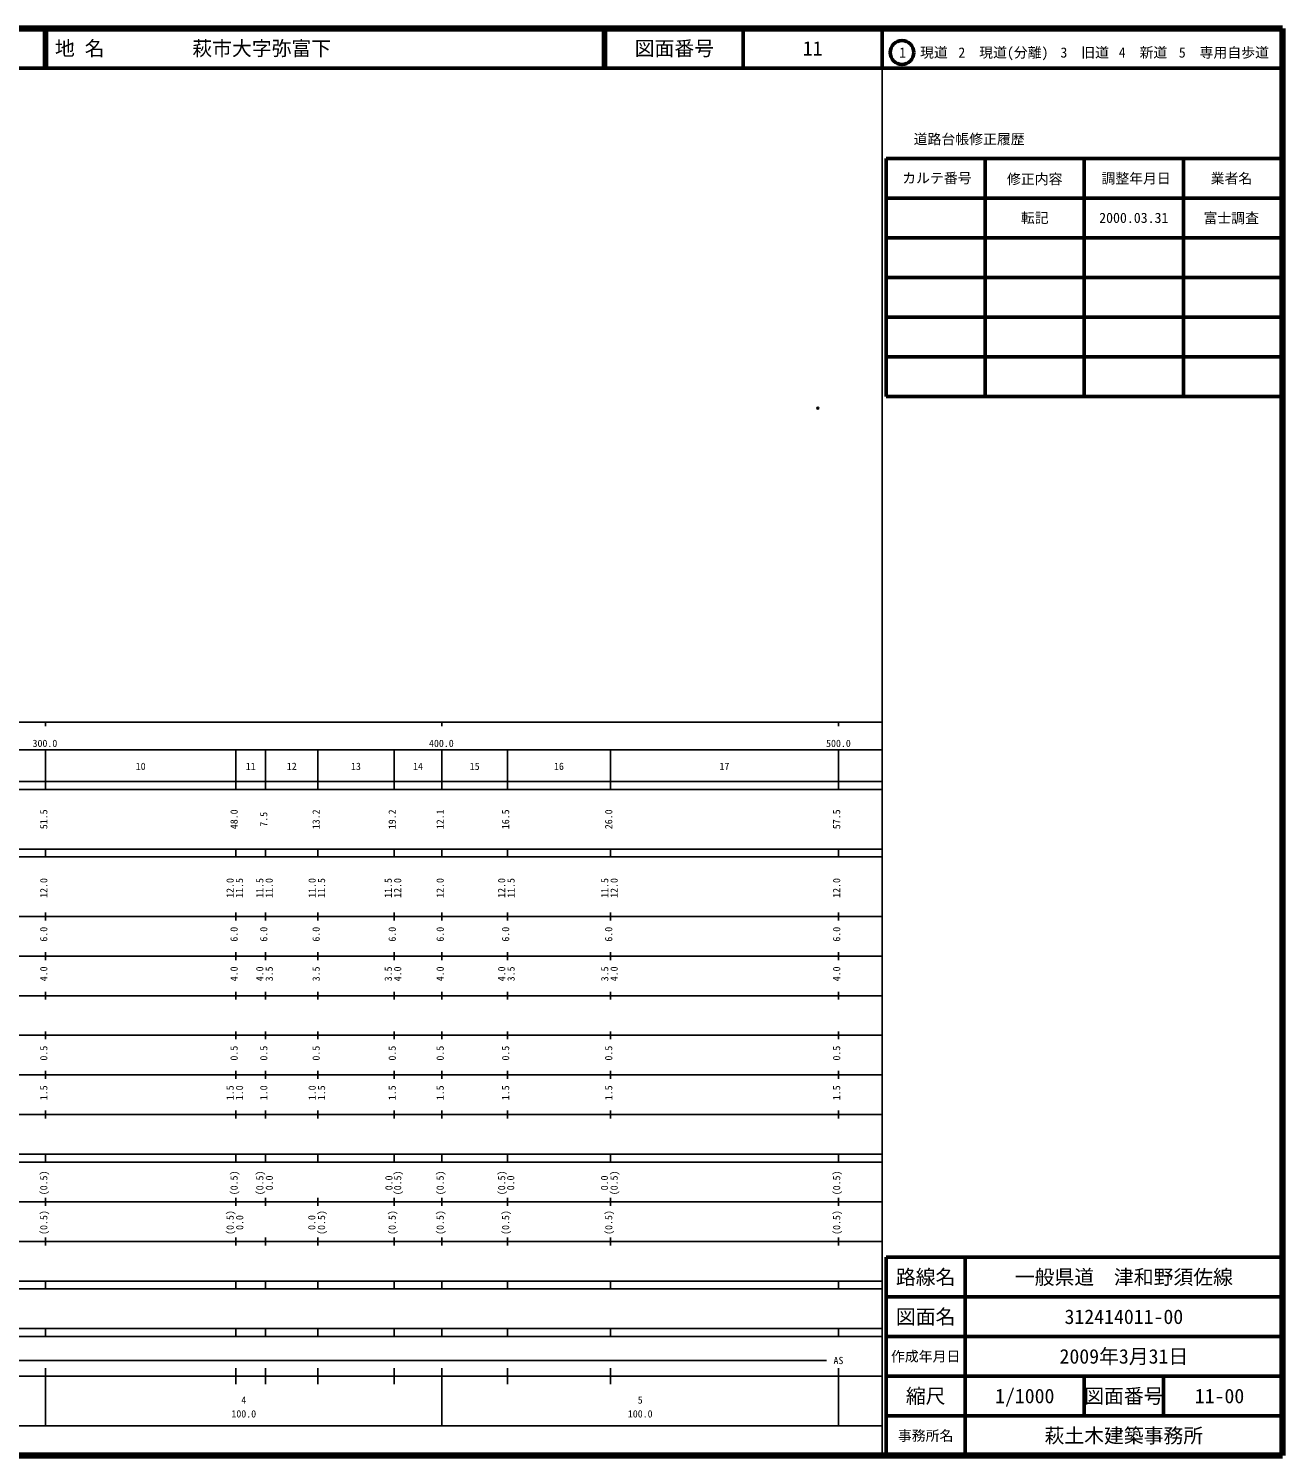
# Model space of a CAD drawing. Units: millimetres on the paper. Extents: x 40 to 680, y 20 to 380.
# Drawn here: x 363.7 to 680, y 20 to 380 of the extents above; entities that cross this region are included whole.
import ezdxf
from ezdxf.enums import TextEntityAlignment as Align

# ---------------------------------------------------------------- set-up
doc = ezdxf.new("R2010")
doc.units = ezdxf.units.MM
doc.header["$PDMODE"] = 32
doc.header["$PDSIZE"] = 0.5
doc.layers.add('M-OTRS', color=6, linetype='Continuous')
doc.layers.add('M-TTL-TXT', color=7, linetype='Continuous')
for name, color, linetype, lineweight in [('M-TTL', 2, 'Continuous', 140), ('M-TTL-BAND', 7, 'Continuous', 25), ('M-TTL-FRAM', 2, 'Continuous', 50), ('M-TTL-LINE', 7, 'Continuous', 50)]:
    doc.layers.add(name, color=color, linetype=linetype, lineweight=lineweight)
doc.styles.add('ＭＳ ゴシック', font='')
doc.styles.get('ＭＳ ゴシック').set_extended_font_data('MS Gothic')

msp = doc.modelspace()

# ---------------------------------------------------------------- linework, layer by layer
at = {"layer": 'M-OTRS'}
msp.add_point((562.784, 284.2), dxfattribs=at)
at = {"layer": 'M-TTL'}
for p, q in [((680, 380), (40, 380)), ((680, 20), (680, 380)), ((40, 20), (680, 20))]:
    msp.add_line(p, q, dxfattribs=at)
at = {"layer": 'M-TTL-BAND'}
for p, q in [((579, 20), (579, 370)), ((40, 205), (579, 205)), ((368, 205), (368, 204)), ((468, 205), (468, 204)), ((568, 205), (568, 204)), ((68, 198), (579, 198)), ((368, 188), (368, 198)), ((416, 188), (416, 198)), ((423.5, 188), (423.5, 198)), ((436.7, 188), (436.7, 198)), ((455.9, 188), (455.9, 198)), ((468, 188), (468, 198)), ((484.5, 188), (484.5, 198)), ((510.5, 188), (510.5, 198)), ((568, 188), (568, 198)), ((40, 190), (579, 190)), ((40, 188), (579, 188)), ((40, 173), (579, 173)), ((368, 171), (368, 173)), ((416, 171), (416, 173)), ((423.5, 171), (423.5, 173)), ((436.7, 171), (436.7, 173)), ((455.9, 171), (455.9, 173)), ((468, 171), (468, 173)), ((484.5, 171), (484.5, 173)), ((510.5, 171), (510.5, 173)), ((568, 171), (568, 173)), ((40, 171), (579, 171)), ((40, 156), (579, 156)), ((368, 155), (368, 157)), ((416, 155), (416, 157)), ((423.5, 155), (423.5, 157)), ((436.7, 155), (436.7, 157)), ((455.9, 155), (455.9, 157)), ((468, 155), (468, 157)), ((484.5, 155), (484.5, 157)), ((510.5, 155), (510.5, 157)), ((568, 155), (568, 157)), ((46, 146), (579, 146)), ((368, 145), (368, 147)), ((416, 145), (416, 147)), ((423.5, 145), (423.5, 147)), ((436.7, 145), (436.7, 147)), ((455.9, 145), (455.9, 147)), ((468, 145), (468, 147)), ((484.5, 145), (484.5, 147)), ((510.5, 145), (510.5, 147)), ((568, 145), (568, 147)), ((368, 135), (368, 137)), ((416, 135), (416, 137)), ((423.5, 135), (423.5, 137)), ((436.7, 135), (436.7, 137)), ((455.9, 135), (455.9, 137)), ((468, 135), (468, 137)), ((484.5, 135), (484.5, 137)), ((510.5, 135), (510.5, 137)), ((568, 135), (568, 137)), ((52, 136), (579, 136)), ((46, 126), (579, 126)), ((368, 125), (368, 127)), ((416, 125), (416, 127)), ((423.5, 125), (423.5, 127)), ((436.7, 125), (436.7, 127)), ((455.9, 125), (455.9, 127)), ((468, 125), (468, 127)), ((484.5, 125), (484.5, 127)), ((510.5, 125), (510.5, 127)), ((568, 125), (568, 127)), ((52, 116), (579, 116)), ((368, 115), (368, 117)), ((416, 115), (416, 117)), ((423.5, 115), (423.5, 117)), ((436.7, 115), (436.7, 117)), ((455.9, 115), (455.9, 117)), ((468, 115), (468, 117)), ((484.5, 115), (484.5, 117)), ((510.5, 115), (510.5, 117)), ((568, 115), (568, 117)), ((46, 106), (579, 106)), ((368, 105), (368, 107)), ((416, 105), (416, 107)), ((423.5, 105), (423.5, 107)), ((436.7, 105), (436.7, 107)), ((455.9, 105), (455.9, 107)), ((468, 105), (468, 107)), ((484.5, 105), (484.5, 107)), ((510.5, 105), (510.5, 107)), ((568, 105), (568, 107)), ((40, 96), (579, 96)), ((40, 94), (579, 94)), ((368, 94), (368, 96)), ((416, 94), (416, 96)), ((423.5, 94), (423.5, 96)), ((436.7, 94), (436.7, 96)), ((455.9, 94), (455.9, 96)), ((468, 94), (468, 96)), ((484.5, 94), (484.5, 96)), ((510.5, 94), (510.5, 96)), ((568, 94), (568, 96)), ((49, 84), (579, 84)), ((368, 83), (368, 85)), ((416, 83), (416, 85)), ((423.5, 83), (423.5, 85)), ((436.7, 83), (436.7, 85)), ((455.9, 83), (455.9, 85)), ((468, 83), (468, 85)), ((484.5, 83), (484.5, 85)), ((510.5, 83), (510.5, 85)), ((568, 83), (568, 85)), ((40, 74), (579, 74)), ((368, 73), (368, 75)), ((416, 73), (416, 75)), ((423.5, 73), (423.5, 75)), ((436.7, 73), (436.7, 75)), ((455.9, 73), (455.9, 75)), ((468, 73), (468, 75)), ((484.5, 73), (484.5, 75)), ((510.5, 73), (510.5, 75)), ((568, 73), (568, 75)), ((40, 64), (579, 64)), ((40, 62), (579, 62)), ((368, 62), (368, 64)), ((416, 62), (416, 64)), ((423.5, 62), (423.5, 64)), ((436.7, 62), (436.7, 64)), ((455.9, 62), (455.9, 64)), ((468, 62), (468, 64)), ((484.5, 62), (484.5, 64)), ((510.5, 62), (510.5, 64)), ((568, 62), (568, 64)), ((40, 52), (579, 52)), ((368, 50), (368, 52)), ((416, 50), (416, 52)), ((423.5, 50), (423.5, 52)), ((436.7, 50), (436.7, 52)), ((455.9, 50), (455.9, 52)), ((468, 50), (468, 52)), ((484.5, 50), (484.5, 52)), ((510.5, 50), (510.5, 52)), ((568, 50), (568, 52)), ((40, 50), (579, 50)), ((71, 44), (565, 44)), ((40, 40), (579, 40)), ((368, 27.5), (368, 42)), ((416, 38), (416, 42)), ((423.5, 38), (423.5, 42)), ((436.7, 38), (436.7, 42)), ((455.9, 38), (455.9, 42)), ((468, 27.5), (468, 42)), ((484.5, 38), (484.5, 42)), ((510.5, 38), (510.5, 42)), ((568, 27.5), (568, 42)), ((68, 27.5), (579, 27.5))]:
    msp.add_line(p, q, dxfattribs=at)
at = {"layer": 'M-TTL-FRAM'}
for p, q in [((580, 347.197), (580, 287.197)), ((580, 347.197), (680, 347.197)), ((580, 287.197), (680, 287.197)), ((680, 70), (580, 70)), ((580, 70), (580, 20))]:
    msp.add_line(p, q, dxfattribs=at)
at = {"layer": 'M-TTL-LINE'}
for p, q in [((367.75, 380), (367.75, 370)), ((368.25, 380), (368.25, 370)), ((508.747, 380), (508.747, 370)), ((509.247, 380), (509.247, 370)), ((543.997, 380), (543.997, 370)), ((579, 380), (579, 370)), ((40, 370), (680, 370)), ((605, 347.197), (605, 287.197)), ((630, 347.197), (630, 287.197)), ((655, 347.197), (655, 287.197)), ((580, 337.197), (680, 337.197)), ((580, 327.197), (680, 327.197)), ((580, 317.197), (680, 317.197)), ((580, 307.197), (680, 307.197)), ((580, 297.197), (680, 297.197)), ((600, 70), (600, 20)), ((680, 60), (580, 60)), ((680, 50), (580, 50)), ((680, 40), (580, 40)), ((630, 40), (630, 30)), ((650, 40), (650, 30)), ((680, 30), (580, 30))]:
    msp.add_line(p, q, dxfattribs=at)
msp.add_circle((584.031, 373.958), 3, dxfattribs=at)

# ---------------------------------------------------------------- texts
at = {"layer": 'M-TTL-BAND', "style": 'ＭＳ ゴシック'}
for s, p in [('300.0', (367.844, 198.195)), ('400.0', (467.844, 198.195)), ('500.0', (568, 198.195)), ('10', (392, 192.405)), ('11', (419.75, 192.405)), ('12', (430.1, 192.405)), ('13', (446.3, 192.405)), ('14', (461.95, 192.405)), ('15', (476.25, 192.405)), ('16', (497.5, 192.405)), ('17', (539.25, 192.405)), ('AS', (568, 42.5)), ('4', (418, 32.523)), ('5', (518, 32.523)), ('100.0', (418, 29.033)), ('100.0', (518, 29.033))]:
    msp.add_text(s, height=1.833, dxfattribs=at).set_placement(p, align=Align.BOTTOM_CENTER)
for s, p in [('51.5', (369, 180.5)), ('48.0', (417, 180.5)), ('7.5', (424.5, 180.5)), ('13.2', (437.7, 180.5)), ('19.2', (456.9, 180.5)), ('12.1', (469, 180.5)), ('16.5', (485.5, 180.5)), ('26.0', (511.5, 180.5)), ('57.5', (569, 180.5)), ('12.0', (369, 163.174)), ('12.0', (416, 163.174)), ('11.5', (418.37, 163.174)), ('11.5', (423.5, 163.174)), ('11.0', (425.87, 163.174)), ('11.0', (436.7, 163.174)), ('11.5', (439.07, 163.174)), ('11.5', (455.9, 163.174)), ('12.0', (458.27, 163.174)), ('12.0', (469, 163.174)), ('12.0', (484.5, 163.174)), ('11.5', (486.87, 163.174)), ('11.5', (510.5, 163.174)), ('12.0', (512.87, 163.174)), ('12.0', (569, 163.174)), ('6.0', (369, 151.5)), ('6.0', (417, 151.5)), ('6.0', (424.5, 151.5)), ('6.0', (437.7, 151.5)), ('6.0', (456.9, 151.5)), ('6.0', (469, 151.5)), ('6.0', (485.5, 151.5)), ('6.0', (511.5, 151.5)), ('6.0', (569, 151.5)), ('4.0', (369, 141.5)), ('4.0', (417, 141.5)), ('4.0', (423.5, 141.5)), ('3.5', (425.87, 141.5)), ('3.5', (437.7, 141.5)), ('3.5', (455.9, 141.5)), ('4.0', (458.27, 141.5)), ('4.0', (469, 141.5)), ('4.0', (484.5, 141.5)), ('3.5', (486.87, 141.5)), ('3.5', (510.5, 141.5)), ('4.0', (512.87, 141.5)), ('4.0', (569, 141.5)), ('0.5', (369, 121.5)), ('0.5', (417, 121.5)), ('0.5', (424.5, 121.5)), ('0.5', (437.7, 121.5)), ('0.5', (456.9, 121.5)), ('0.5', (469, 121.5)), ('0.5', (485.5, 121.5)), ('0.5', (511.5, 121.5)), ('0.5', (569, 121.5)), ('1.5', (369, 111.5)), ('1.5', (416, 111.5)), ('1.0', (418.37, 111.5)), ('1.0', (424.5, 111.5)), ('1.0', (436.7, 111.5)), ('1.5', (439.07, 111.5)), ('1.5', (456.9, 111.5)), ('1.5', (469, 111.5)), ('1.5', (485.5, 111.5)), ('1.5', (511.5, 111.5)), ('1.5', (569, 111.5)), ('(0.5)', (369, 88.764)), ('(0.5)', (417, 88.764)), ('(0.5)', (423.5, 88.764)), ('0.0', (425.895, 88.764)), ('0.0', (456.069, 88.764)), ('(0.5)', (458.27, 88.764)), ('(0.5)', (469, 88.764)), ('(0.5)', (484.5, 88.764)), ('0.0', (486.773, 88.764)), ('0.0', (510.431, 88.764)), ('(0.5)', (512.87, 88.764)), ('(0.5)', (569, 88.764)), ('(0.5)', (369, 78.764)), ('(0.5)', (416, 78.764)), ('0.0', (418.418, 78.764)), ('0.0', (436.609, 78.764)), ('(0.5)', (439.07, 78.764)), ('(0.5)', (456.9, 78.764)), ('(0.5)', (469, 78.764)), ('(0.5)', (485.5, 78.764)), ('(0.5)', (511.5, 78.764)), ('(0.5)', (569, 78.764))]:
    msp.add_text(s, height=1.833, rotation=90, dxfattribs=at).set_placement(p, align=Align.BOTTOM_CENTER)
at = {"layer": 'M-TTL-TXT', "style": 'ＭＳ ゴシック'}
for s, p in [('地 名', (370.38, 375)), ('萩市大字弥富下', (405.024, 375))]:
    msp.add_text(s, height=3.666, dxfattribs=at).set_placement(p, align=Align.MIDDLE_LEFT)
for s, height, p in [('図面番号', 3.666, (526.622, 375)), ('11', 3.666, (561.497, 375)), ('1\u3000現道', 2.566, (589.448, 373.958)), ('2\u3000現道(分離)', 2.566, (609.619, 373.958)), ('3\u3000旧道', 2.566, (630.121, 373.958)), ('4\u3000新道', 2.566, (644.824, 373.958)), ('5\u3000専用自歩道', 2.566, (665.228, 373.958)), ('道路台帳修正履歴', 2.566, (600.968, 352.113)), ('カルテ番号', 2.566, (592.839, 342.277)), ('修正内容', 2.566, (617.509, 342.023)), ('調整年月日', 2.566, (643.089, 342.197)), ('業者名', 2.566, (667.134, 342.197)), ('転記', 2.566, (617.5, 332.245)), ('2000.03.31', 2.566, (642.5, 332.245)), ('富士調査', 2.566, (667.077, 332.189)), ('路線名', 3.666, (590, 65)), ('路線名', 3.666, (590, 65)), ('一般県道\u3000津和野須佐線', 3.666, (640, 65)), ('図面名', 3.666, (590, 55)), ('図面名', 3.666, (590, 55)), ('312414011-00', 3.666, (640, 55)), ('2009年3月31日', 3.666, (640, 45)), ('作成年月日', 2.566, (590, 45)), ('作成年月日', 2.566, (590, 45)), ('縮尺', 3.666, (590, 35)), ('縮尺', 3.666, (590, 35)), ('1/1000', 3.666, (615, 35)), ('図面番号', 3.666, (640, 35)), ('図面番号', 3.666, (640, 35)), ('11-00', 3.666, (664.125, 35)), ('事務所名', 2.566, (590, 25)), ('事務所名', 2.566, (590, 25)), ('萩土木建築事務所', 3.666, (640, 25))]:
    msp.add_text(s, height=height, dxfattribs=at).set_placement(p, align=Align.MIDDLE_CENTER)

doc.saveas('drawing.dxf')
